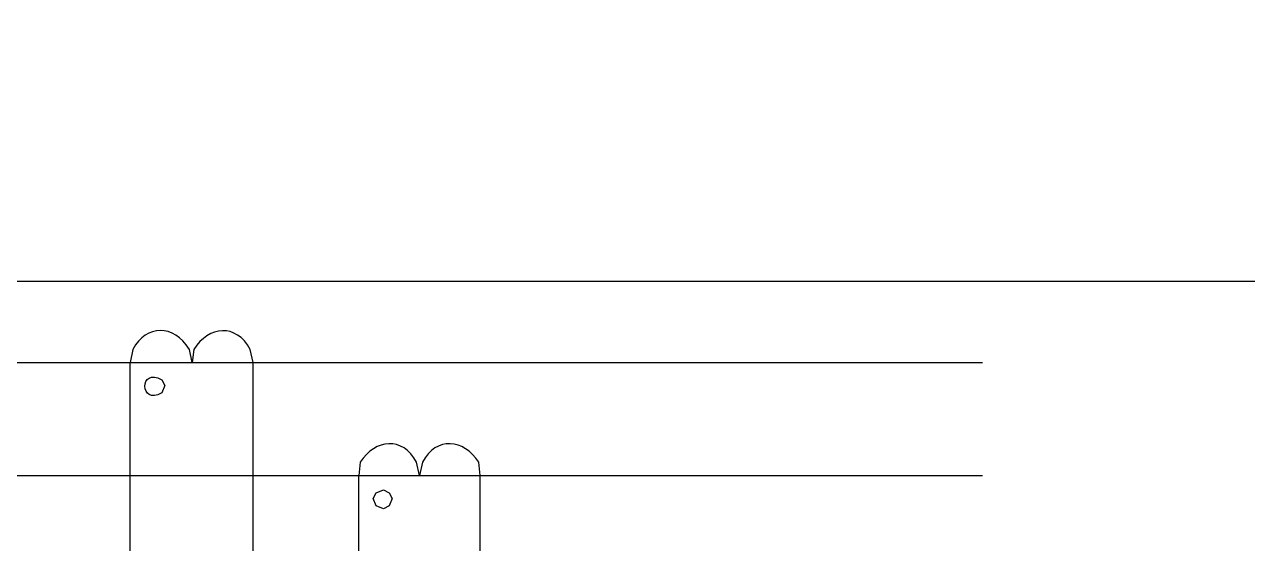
# Model space of a CAD drawing. Header units: centimetres. Extents: x -20.7 to 20.7, y -14.5 to 14.5.
# Drawn here: x 2.216 to 4.005, y 5.256 to 6.015 of the extents above; entities that cross this region are included whole.
import ezdxf

# ---------------------------------------------------------------- set-up
doc = ezdxf.new("R2010")
doc.units = ezdxf.units.CM
doc.header["$MEASUREMENT"] = 0
doc.layers.add('layer 1', color=7, linetype='Continuous')

msp = doc.modelspace()

# ---------------------------------------------------------------- linework, layer by layer
at = {"layer": 'layer 1', "lineweight": 9}
msp.add_open_spline([(19.88612, 13.89874), (19.88612, 13.89874), (-20.11465, 13.89874), (-20.11465, 13.89874), (-20.11465, 13.89874), (-20.11465, 13.89874), (-20.11465, -13.80208), (-20.11465, -13.80208)], degree=3, knots=[0, 0, 0, 0, 0.3333333, 0.3333333, 0.3333333, 0.3333333, 1, 1, 1, 1], dxfattribs=at)
at = {"layer": 'layer 1', "lineweight": 20}
msp.add_open_spline([(5.21338, 0.01129), (5.21338, 0.01129), (5.19645, 0.51082), (5.19645, 0.51082), (5.19645, 0.51082), (5.19645, 0.51082), (1.60023, 0.51082), (1.60023, 0.51082), (1.60023, 0.51082), (1.60023, 0.51082), (1.58542, 0.01129), (1.58542, 0.01129), (1.58542, 0.01129), (1.58542, 0.01129), (-1.07312, 0.01129), (-1.07312, 0.01129), (-1.07312, 0.01129), (-1.07312, 0.01129), (-1.11333, 2.36079), (-1.11333, 2.36079), (-1.11333, 2.36079), (-1.11333, 2.36079), (-1.10063, 3.21169), (-1.10063, 3.21169), (-1.10063, 3.21169), (-1.10063, 3.21169), (-0.06347, 3.21169), (-0.06347, 3.21169), (-0.06347, 3.21169), (-0.06347, 3.21169), (-0.01902, 5.86176), (-0.01902, 5.86176), (-0.01902, 5.86176), (-0.01902, 5.86176), (1.13668, 5.86176), (1.13668, 5.86176), (1.13668, 5.86176), (1.13668, 5.86176), (1.16843, 7.76252), (1.16843, 7.76252), (1.16843, 7.76252), (1.16843, 7.76252), (5.60497, 7.76252), (5.60497, 7.76252), (5.60497, 7.76252), (5.60497, 7.76252), (5.63672, 5.86176), (5.63672, 5.86176), (5.63672, 5.86176), (5.63672, 5.86176), (6.79242, 5.86176), (6.79242, 5.86176), (6.79242, 5.86176), (6.79242, 5.86176), (6.83687, 3.21169), (6.83687, 3.21169), (6.83687, 3.21169), (6.83687, 3.21169), (7.87192, 3.21169), (7.87192, 3.21169), (7.87192, 3.21169), (7.87192, 3.21169), (7.88673, 2.36079), (7.88673, 2.36079), (7.88673, 2.36079), (7.88673, 2.36079), (7.84652, 0.01129), (7.84652, 0.01129), (7.84652, 0.01129), (7.84652, 0.01129), (5.21338, 0.01129), (5.21338, 0.01129)], degree=3, knots=[0, 0, 0, 0, 0.0526316, 0.0526316, 0.0526316, 0.0526316, 0.1052632, 0.1052632, 0.1052632, 0.1052632, 0.1578947, 0.1578947, 0.1578947, 0.1578947, 0.2105263, 0.2105263, 0.2105263, 0.2105263, 0.2631579, 0.2631579, 0.2631579, 0.2631579, 0.3157895, 0.3157895, 0.3157895, 0.3157895, 0.3684211, 0.3684211, 0.3684211, 0.3684211, 0.4210526, 0.4210526, 0.4210526, 0.4210526, 0.4736842, 0.4736842, 0.4736842, 0.4736842, 0.5263158, 0.5263158, 0.5263158, 0.5263158, 0.5789474, 0.5789474, 0.5789474, 0.5789474, 0.6315789, 0.6315789, 0.6315789, 0.6315789, 0.6842105, 0.6842105, 0.6842105, 0.6842105, 0.7368421, 0.7368421, 0.7368421, 0.7368421, 0.7894737, 0.7894737, 0.7894737, 0.7894737, 0.8421053, 0.8421053, 0.8421053, 0.8421053, 0.8947368, 0.8947368, 0.8947368, 0.8947368, 1, 1, 1, 1], dxfattribs=at)
at = {"layer": 'layer 1', "lineweight": 25}
for points, knots in [([(0.58635, 5.63951), (0.58635, 5.63951), (6.18705, 5.63951), (6.18705, 5.63951), (6.18705, 5.63951), (6.18705, 5.63951), (6.18705, 2.46239), (6.18705, 2.46239)], [0, 0, 0, 0, 0.3333333, 0.3333333, 0.3333333, 0.3333333, 1, 1, 1, 1]), ([(2.46172, 5.52097), (2.46172, 5.52097), (2.45748, 5.54002), (2.45748, 5.54002), (2.45748, 5.54002), (2.43424, 5.57749), (2.39458, 5.57611), (2.37493, 5.54002), (2.37493, 5.54002), (2.37493, 5.54002), (2.3707, 5.52097), (2.3707, 5.52097)], [0, 0, 0, 0, 0.25, 0.25, 0.25, 0.25, 0.5, 0.5, 0.5, 0.5, 1, 1, 1, 1]), ([(2.55062, 5.52097), (2.55062, 5.52097), (2.54638, 5.54002), (2.54638, 5.54002), (2.54638, 5.54002), (2.52606, 5.57816), (2.48588, 5.57452), (2.46383, 5.54002), (2.46383, 5.54002), (2.46383, 5.54002), (2.46172, 5.52097), (2.46172, 5.52097)], [0, 0, 0, 0, 0.25, 0.25, 0.25, 0.25, 0.5, 0.5, 0.5, 0.5, 1, 1, 1, 1]), ([(2.4215, 5.48711), (2.4215, 5.48711), (2.41727, 5.49557), (2.41727, 5.49557), (2.41727, 5.49557), (2.38382, 5.51519), (2.38432, 5.45687), (2.41727, 5.47652), (2.41727, 5.47652), (2.41727, 5.47652), (2.4215, 5.48711), (2.4215, 5.48711)], [0, 0, 0, 0, 0.25, 0.25, 0.25, 0.25, 0.5, 0.5, 0.5, 0.5, 1, 1, 1, 1]), ([(2.79403, 5.35587), (2.79403, 5.35587), (2.7898, 5.37492), (2.7898, 5.37492), (2.7898, 5.37492), (2.76948, 5.41306), (2.7293, 5.40942), (2.70725, 5.37492), (2.70725, 5.37492), (2.70725, 5.37492), (2.70513, 5.35587), (2.70513, 5.35587)], [0, 0, 0, 0, 0.25, 0.25, 0.25, 0.25, 0.5, 0.5, 0.5, 0.5, 1, 1, 1, 1]), ([(2.88293, 5.35587), (2.88293, 5.35587), (2.88082, 5.37492), (2.88082, 5.37492), (2.88082, 5.37492), (2.85877, 5.40942), (2.81862, 5.41306), (2.79827, 5.37492), (2.79827, 5.37492), (2.79827, 5.37492), (2.79403, 5.35587), (2.79403, 5.35587)], [0, 0, 0, 0, 0.25, 0.25, 0.25, 0.25, 0.5, 0.5, 0.5, 0.5, 1, 1, 1, 1]), ([(2.75382, 5.32201), (2.75382, 5.32201), (2.74958, 5.33047), (2.74958, 5.33047), (2.74958, 5.33047), (2.74958, 5.33047), (2.74112, 5.33471), (2.74112, 5.33471), (2.74112, 5.33471), (2.74112, 5.33471), (2.73053, 5.33047), (2.73053, 5.33047), (2.73053, 5.33047), (2.73053, 5.33047), (2.7263, 5.32201), (2.7263, 5.32201), (2.7263, 5.32201), (2.7263, 5.32201), (2.73053, 5.31142), (2.73053, 5.31142), (2.73053, 5.31142), (2.73053, 5.31142), (2.74112, 5.30719), (2.74112, 5.30719), (2.74112, 5.30719), (2.74112, 5.30719), (2.74958, 5.31142), (2.74958, 5.31142), (2.74958, 5.31142), (2.74958, 5.31142), (2.75382, 5.32201), (2.75382, 5.32201)], [0, 0, 0, 0, 0.1111111, 0.1111111, 0.1111111, 0.1111111, 0.2222222, 0.2222222, 0.2222222, 0.2222222, 0.3333333, 0.3333333, 0.3333333, 0.3333333, 0.4444444, 0.4444444, 0.4444444, 0.4444444, 0.5555556, 0.5555556, 0.5555556, 0.5555556, 0.6666667, 0.6666667, 0.6666667, 0.6666667, 0.7777778, 0.7777778, 0.7777778, 0.7777778, 1, 1, 1, 1])]:
    msp.add_open_spline(points, degree=3, knots=knots, dxfattribs=at)
for points in [[(0.9991, 5.52097), (0.9991, 5.52097), (3.61742, 5.52097), (3.61742, 5.52097)], [(2.3707, 4.72722), (2.3707, 4.72722), (2.3707, 5.52097), (2.3707, 5.52097)], [(2.55062, 4.72722), (2.55062, 4.72722), (2.55062, 5.52097), (2.55062, 5.52097)], [(0.9991, 5.35587), (0.9991, 5.35587), (3.61742, 5.35587), (3.61742, 5.35587)], [(2.70513, 4.72722), (2.70513, 4.72722), (2.70513, 5.35587), (2.70513, 5.35587)], [(2.88293, 4.72722), (2.88293, 4.72722), (2.88293, 5.35587), (2.88293, 5.35587)]]:
    msp.add_open_spline(points, degree=3, dxfattribs=at)

doc.saveas('drawing.dxf')
